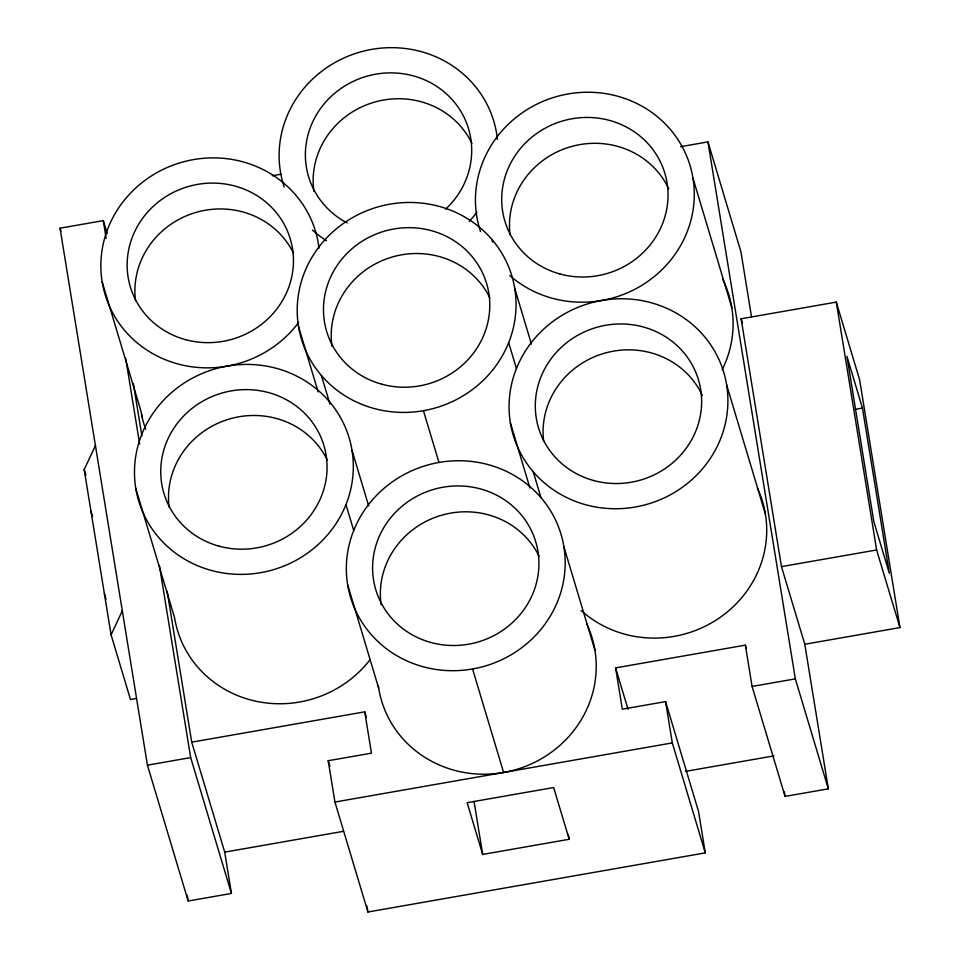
<?xml version="1.0" encoding="UTF-8"?>
<svg xmlns="http://www.w3.org/2000/svg" width="960" height="960" viewBox="0 0 960 960"><rect width="100%" height="100%" fill="white"/><g stroke="black" fill="none" stroke-linecap="round" stroke-linejoin="round"><path stroke-width="1.44" d="M136.38 698.484L130.488 699.516L111.084 634.836L84.192 469.608L95.532 445.344M111.084 634.836L122.424 610.572M272.232 175.764L281.04 174.216M167.16 591.204L191.724 742.164L224.712 852.132L231.432 893.436L188.184 901.02L147.432 765.18L60.048 228.192L103.296 220.62L107.16 233.484M680.556 146.688L707.952 141.888L740.94 251.844L751.5 316.752M741.132 318.78L836.292 302.112L859.62 379.74L899.952 627.576L804.792 644.256L781.464 566.628L741.132 318.78L742.404 323.016M855.108 409.404L862.464 408.108L889.344 573.336L873.828 521.592L846.936 356.364L862.464 408.108M781.464 566.628L876.624 549.972L899.952 627.576M191.724 742.164L364.74 711.84L366.444 717.552M364.74 711.84L371.46 753.156L328.2 760.728L334.932 802.044L367.92 912L705.288 852.876L698.568 811.572L665.58 701.604L622.32 709.188L615.6 667.884L745.356 645.144L746.22 648M147.432 765.18L190.68 757.596L231.432 893.436M752.076 686.448L795.336 678.864L828.324 788.832L785.076 796.404L752.076 686.448L745.356 645.144M334.932 802.044L672.3 742.908L705.288 852.876M224.712 852.132L343.476 831.312M685.452 771.384L773.928 755.88M569.184 839.28L553.656 787.536L467.148 802.692L482.676 854.436L569.184 839.28L568.464 834.852M693 178.272L731.82 307.632M726.612 384.804A109.86 104.544 -16.7 0 1 578.964 502.656A109.86 104.544 -16.7 0 1 549.864 323.796A109.86 104.544 -16.7 0 1 726.612 384.804L765.42 514.164M514.752 288.492A109.86 104.544 -16.7 0 1 367.116 406.344A109.86 104.544 -16.7 0 1 338.004 227.484A109.86 104.544 -16.7 0 1 514.752 288.492L531.42 344.028M491.868 239.388L492.684 242.112M615.6 667.884L628.02 709.296M508.668 342.66L516.432 368.532M563.892 546.768A109.86 104.544 -16.7 0 1 416.244 664.62A109.86 104.544 -16.7 0 1 387.144 485.76A109.86 104.544 -16.7 0 1 563.892 546.768L594.936 650.256M533.232 471.792L540.996 497.676M510.348 422.7L529.968 488.1M423.432 410.7L438.948 462.444M472.56 668.976L503.616 772.476M352.032 450.444A109.86 104.544 -16.7 0 1 204.384 568.308A109.86 104.544 -16.7 0 1 175.284 389.448A109.86 104.544 -16.7 0 1 352.032 450.444L368.664 505.896M321.384 375.48L330 404.196M298.488 326.388L318.144 391.908M345.948 504.624L353.712 530.496M347.628 584.664L378.672 688.164M328.2 760.728L329.916 766.44M102.156 281.82L140.976 411.18A109.86 104.544 -16.7 0 0 145.704 429.3M60.048 228.192L60.9 231.06M135.768 488.352L174.576 617.712A109.86 104.544 -16.7 0 0 256.128 701.268A109.86 104.544 -16.7 0 0 370.164 659.556M84.192 469.608L85.884 475.236M90.912 510.924L92.592 516.516M104.364 593.532L106.044 599.124M836.292 302.112L876.624 549.972M804.792 644.256L828.324 788.832M707.952 141.888L795.336 678.864M784.356 791.976L785.076 796.404M665.58 701.604L672.3 742.908M474.036 801.336L482.676 854.436M366.96 906.096L367.92 912M141.624 414.516L142.104 417.468M133.44 384L141.864 435.804M103.296 220.62L106.188 238.368M125.688 358.188L139.656 443.988M159.384 565.296L190.68 757.596M187.224 895.116L188.184 901.02M586.908 624.18A109.86 104.544 -16.7 0 1 516.144 769.548A109.86 104.544 -16.7 0 1 378.252 685.332M757.392 488.088A109.86 104.544 -16.7 0 1 719.88 617.568A109.86 104.544 -16.7 0 1 581.184 610.524M722.532 278.976A109.86 104.544 -16.7 0 1 722.124 369.828M284.184 186.984A109.86 104.544 -16.7 0 1 366.516 50.424A109.86 104.544 -16.7 0 1 497.424 139.392M476.88 212.268A109.86 104.544 -16.7 0 1 469.248 221.412M326.4 240.672A109.86 104.544 -16.7 0 1 312.432 230.064M445.596 209.196A83.496 79.452 -16.7 0 0 458.28 107.376A83.496 79.452 -16.7 0 0 356.46 79.908L351.504 82.2A83.496 79.452 -16.7 0 0 305.412 152.484A83.496 79.452 -16.7 0 0 347.196 222.948M298.632 322.488A109.86 104.544 -16.7 0 1 124.116 329.808A109.86 104.544 -16.7 0 1 168.828 166.824A109.86 104.544 -16.7 0 1 319.02 248.172M480.516 231.564A109.86 104.544 -16.7 0 1 590.1 92.256A109.86 104.544 -16.7 0 1 685.596 235.596A109.86 104.544 -16.7 0 1 509.868 275.604M510.084 234.924A83.496 79.452 -16.7 0 1 570.552 146.772A83.496 79.452 -16.7 0 1 668.712 188.868M313.884 191.364A83.496 79.452 -16.7 0 1 359.268 108.072L364.224 105.78A83.496 79.452 -16.7 0 1 471.936 143.376M543.684 441.456A83.496 79.452 -16.7 0 1 604.164 353.304A83.496 79.452 -16.7 0 1 702.312 395.4M332.004 346.428A83.496 79.452 -16.7 0 1 390.996 257.376A83.496 79.452 -16.7 0 1 489.9 297.912M135.516 300.708A83.496 79.452 -16.7 0 1 195.18 212.652A83.496 79.452 -16.7 0 1 293.508 253.212M169.104 507.096A83.496 79.452 -16.7 0 1 228.924 419.148A83.496 79.452 -16.7 0 1 327.18 459.876M381.144 604.704A83.496 79.452 -16.7 0 1 440.136 515.664A83.496 79.452 -16.7 0 1 539.04 556.188M430.86 642.48A83.496 79.452 -16.7 0 0 536.928 546.216A83.496 79.452 -16.7 0 0 399.48 508.464A83.496 79.452 -16.7 0 0 430.86 642.48M185.544 339.66A83.496 79.452 -16.7 0 0 291.432 243.228A83.496 79.452 -16.7 0 0 153.912 205.716A83.496 79.452 -16.7 0 0 185.544 339.66M219.012 546.156A83.496 79.452 -16.7 0 0 325.068 449.892A83.496 79.452 -16.7 0 0 187.62 412.152A83.496 79.452 -16.7 0 0 219.012 546.156M559.98 273.984A83.496 79.452 -16.7 0 0 666.036 177.72A83.496 79.452 -16.7 0 0 528.6 139.968A83.496 79.452 -16.7 0 0 559.98 273.984M593.592 480.516A83.496 79.452 -16.7 0 0 699.648 384.252A83.496 79.452 -16.7 0 0 562.2 346.5A83.496 79.452 -16.7 0 0 593.592 480.516M381.732 384.192A83.496 79.452 -16.7 0 0 487.788 287.928A83.496 79.452 -16.7 0 0 350.352 250.188A83.496 79.452 -16.7 0 0 381.732 384.192"/></g></svg>
